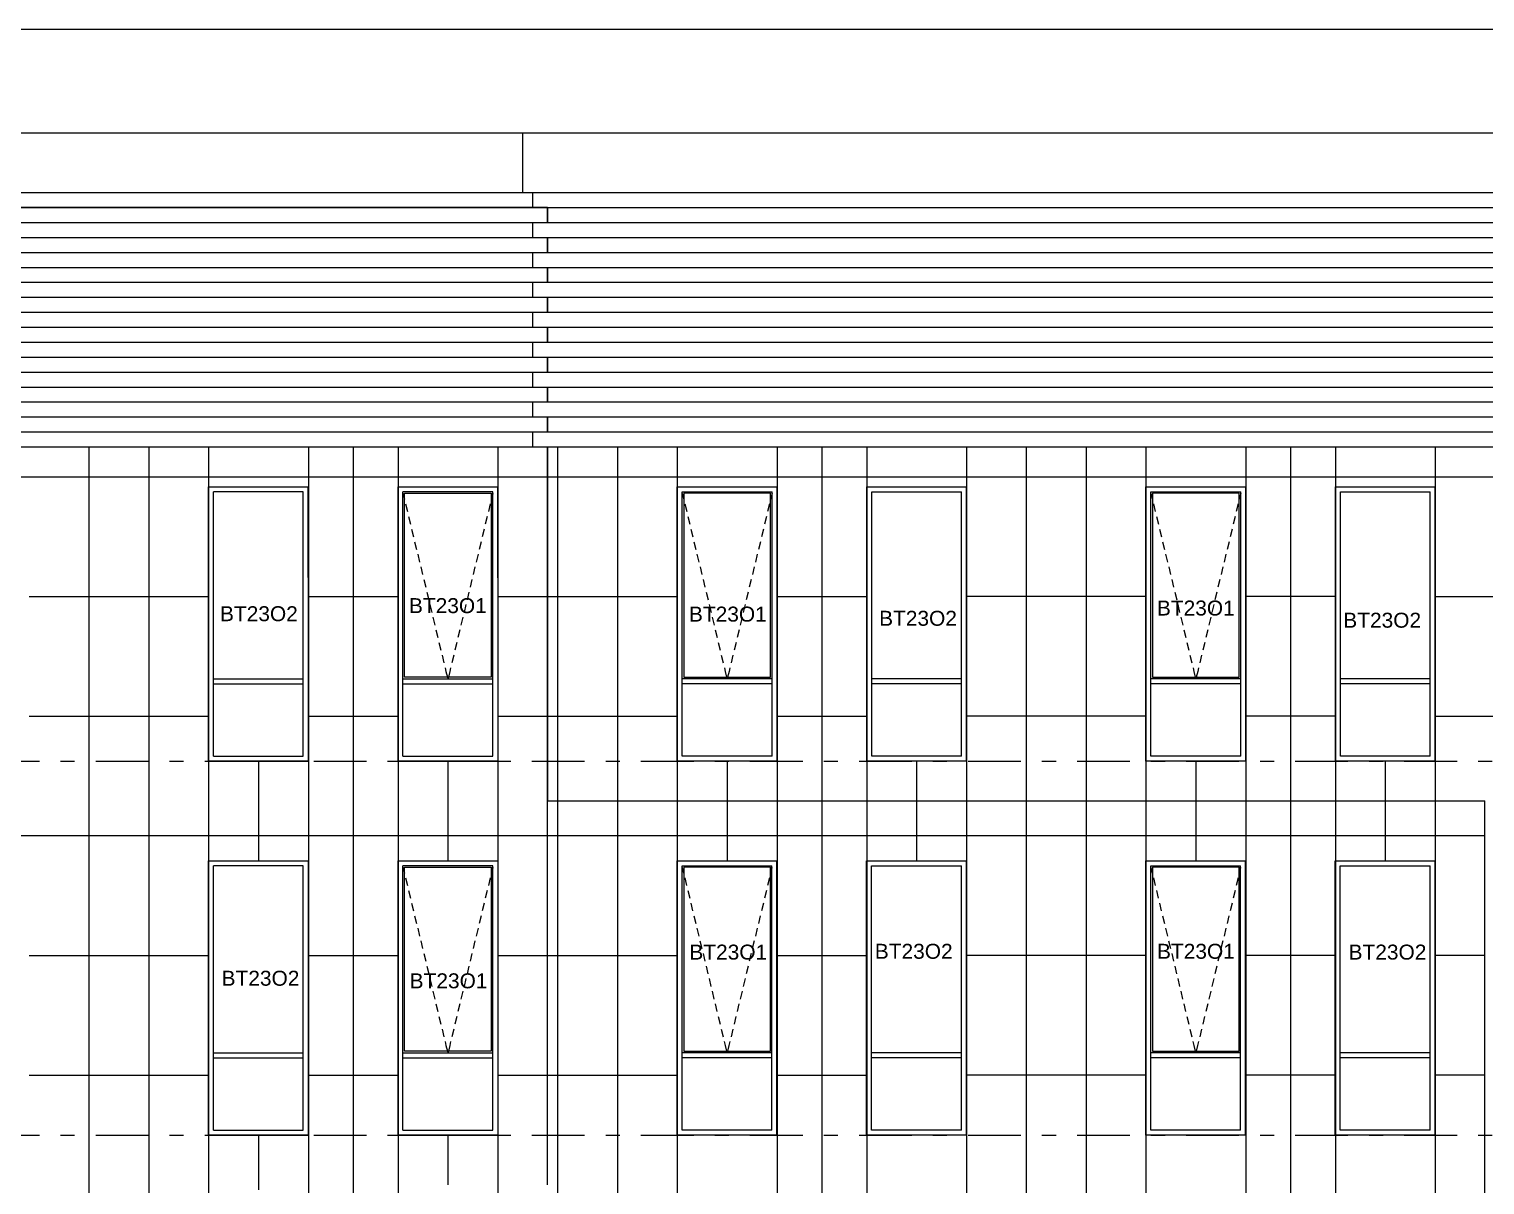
# Model space of a CAD drawing. Header units: millimetres. Extents: x 1499747 to 4230374, y -28481 to 441852.
# Drawn here: x 2713375 to 2727974, y 18117 to 29706 of the extents above; entities that cross this region are included whole.
import ezdxf
from ezdxf.xclip import XClip

# ---------------------------------------------------------------- set-up
doc = ezdxf.new("R2010")
doc.units = ezdxf.units.MM
doc.header["$MEASUREMENT"] = 0
doc.header["$XCLIPFRAME"] = 0
doc.linetypes.add('Штрих-Штриховая', pattern=[1093.611073, 529.166651, -211.666656, 141.111112, -211.666656])
for name, color, linetype, lineweight in [('2  Фасад_26_0_Ном._пера__20_Ном._пера__1', 1, 'Continuous', 18), ('2  Фасад_26_Витражные окна_Ном._пера__1_Ном._пера__7', 7, 'Continuous', 18), ('2  Фасад_26_Витражные окна_Ном._пера__20_Ном._пера__1', 1, 'Continuous', 18), ('2  Фасад_26_Витражные окна_Ном._пера__92_Ном._пера__233', 233, 'Continuous', 18), ('2  Фасад_26_Конструктив - Перекрытия_Ном._пера__1_Ном._пера__7', 7, 'Continuous', 18), ('2  Фасад_26_Конструктив - Стены Ненесущие Газоблок_Ном._пера__87_Ном._пера__251', 250, 'Continuous', 18), ('2  Фасад_26_Окна Archicad_Ном._пера__87_Ном._пера__251', 250, 'Continuous', 18), ('2  Фасад_26_Отделка керамика_Ном._пера__1_Ном._пера__7', 7, 'Continuous', 18), ('2  Фасад_26_Парапет_Ном._пера__20_Ном._пера__1', 1, 'Continuous', 18), ('2  Фасад_26_Размер - Общий_Ном._пера__1_Ном._пера__7', 7, 'Continuous', 18), ('2  Фасад_26_Ребра Навес_Ном._пера__1_Ном._пера__7', 7, 'Continuous', 18), ('2  Фасад_26_Сетка кладки_Ном._пера__102_Ном._пера__9', 9, 'Continuous', 18)]:
    doc.layers.add(name, color=color, linetype=linetype, lineweight=lineweight)
doc.layers.add('Чертеж и Рисунок', color=7, linetype='Continuous')
doc.styles.add('СГЕНЕРИР_СТИЛЬ_2', font='arial.ttf')

# ---------------------------------------------------------------- blocks, each defined once
blk = doc.blocks.new('Чертеж_6_26', base_point=(1593971, 9692))
at = {"layer": '2  Фасад_26_0_Ном._пера__20_Ном._пера__1', "color": 9, "linetype": 'Штрих-Штриховая', "true_color": 0xc7c8ca}
for p, q in [((1588154, 54542), (1649362, 54542)), ((1588154, 50042), (1649362, 50042)), ((1588154, 46292), (1649362, 46292))]:
    blk.add_line(p, q, dxfattribs=at)
at = {"layer": '2  Фасад_26_Витражные окна_Ном._пера__1_Ном._пера__7', "color": 9, "linetype": 'Continuous', "true_color": 0xc7c8ca}
for p, q in [((1609021, 52442), (1609021, 52742)), ((1609471, 52742), (1609021, 52742)), ((1609921, 52742), (1609471, 52742)), ((1609921, 52442), (1609921, 52742)), ((1609971, 52442), (1609971, 52792)), ((1610921, 52442), (1610921, 52742)), ((1611371, 52742), (1610921, 52742)), ((1610936, 52727), (1611806, 52727)), ((1610936, 50882), (1610936, 52727)), ((1611821, 52742), (1611371, 52742)), ((1611806, 52727), (1611806, 50882)), ((1611821, 52442), (1611821, 52742)), ((1611871, 52442), (1611871, 52792)), ((1613722, 52742), (1614172, 52742)), ((1613722, 52442), (1613722, 52742)), ((1614607, 52727), (1613737, 52727)), ((1613737, 52727), (1613737, 50882)), ((1614172, 52742), (1614622, 52742)), ((1614607, 50882), (1614607, 52727)), ((1614622, 52442), (1614622, 52742)), ((1614672, 52442), (1614672, 52792)), ((1615622, 52742), (1616072, 52742)), ((1615622, 52442), (1615622, 52742)), ((1616072, 52742), (1616522, 52742)), ((1616522, 52442), (1616522, 52742)), ((1616572, 52442), (1616572, 52792)), ((1618422, 52742), (1618872, 52742)), ((1618422, 52442), (1618422, 52742)), ((1619307, 52727), (1618437, 52727)), ((1618437, 52727), (1618437, 50882)), ((1618872, 52742), (1619322, 52742)), ((1619307, 50882), (1619307, 52727)), ((1619322, 52442), (1619322, 52742)), ((1619372, 52442), (1619372, 52792)), ((1620322, 52742), (1620772, 52742)), ((1620322, 52442), (1620322, 52742)), ((1620772, 52742), (1621222, 52742)), ((1621222, 52442), (1621222, 52742)), ((1621272, 52442), (1621272, 52792)), ((1609021, 51042), (1609021, 52442)), ((1609921, 51042), (1609921, 52442)), ((1609971, 51881), (1609971, 52442)), ((1610921, 51042), (1610921, 52442)), ((1611821, 51042), (1611821, 52442)), ((1611871, 51880), (1611871, 52442)), ((1613722, 51042), (1613722, 52442)), ((1614622, 51042), (1614622, 52442)), ((1614672, 51042), (1614672, 52442)), ((1615622, 51042), (1615622, 52442)), ((1616522, 51042), (1616522, 52442)), ((1616572, 51042), (1616572, 52442)), ((1618422, 51042), (1618422, 52442)), ((1619322, 51042), (1619322, 52442)), ((1619372, 51042), (1619372, 52442)), ((1620322, 51042), (1620322, 52442)), ((1621222, 51042), (1621222, 52442)), ((1621272, 51042), (1621272, 52442)), ((1609021, 50867), (1609021, 51042)), ((1609921, 50867), (1609921, 51042)), ((1610921, 50867), (1610921, 51042)), ((1611821, 50867), (1611821, 51042)), ((1613722, 50867), (1613722, 51042)), ((1614622, 50867), (1614622, 51042)), ((1614672, 50842), (1614672, 51042)), ((1615622, 50867), (1615622, 51042)), ((1616522, 50867), (1616522, 51042)), ((1616572, 50842), (1616572, 51042)), ((1618422, 50867), (1618422, 51042)), ((1619322, 50867), (1619322, 51042)), ((1619372, 50842), (1619372, 51042)), ((1620322, 50867), (1620322, 51042)), ((1621222, 50867), (1621222, 51042)), ((1621272, 50842), (1621272, 51042)), ((1609021, 50867), (1609471, 50867)), ((1609021, 50842), (1609021, 50867)), ((1609021, 50817), (1609021, 50842)), ((1609021, 50817), (1609471, 50817)), ((1609021, 50092), (1609021, 50817)), ((1609471, 50867), (1609921, 50867)), ((1609471, 50817), (1609921, 50817)), ((1609921, 50842), (1609921, 50867)), ((1609921, 50817), (1609921, 50842)), ((1609921, 50092), (1609921, 50817)), ((1610921, 50867), (1611371, 50867)), ((1610921, 50842), (1610921, 50867)), ((1610921, 50817), (1610921, 50842)), ((1610921, 50817), (1611371, 50817)), ((1610921, 50092), (1610921, 50817)), ((1611806, 50882), (1610936, 50882)), ((1611371, 50867), (1611821, 50867)), ((1611371, 50817), (1611821, 50817)), ((1611821, 50842), (1611821, 50867)), ((1611821, 50817), (1611821, 50842)), ((1611821, 50092), (1611821, 50817)), ((1613722, 50842), (1613722, 50867)), ((1614172, 50867), (1613722, 50867)), ((1613722, 50817), (1613722, 50842)), ((1613722, 50092), (1613722, 50817)), ((1614172, 50817), (1613722, 50817)), ((1613737, 50882), (1614607, 50882)), ((1614622, 50867), (1614172, 50867)), ((1614622, 50817), (1614172, 50817)), ((1614622, 50842), (1614622, 50867)), ((1614622, 50817), (1614622, 50842)), ((1614622, 50092), (1614622, 50817)), ((1614672, 50042), (1614672, 50842)), ((1615622, 50842), (1615622, 50867)), ((1616072, 50867), (1615622, 50867)), ((1615622, 50817), (1615622, 50842)), ((1615622, 50092), (1615622, 50817)), ((1616072, 50817), (1615622, 50817)), ((1616522, 50867), (1616072, 50867)), ((1616522, 50817), (1616072, 50817)), ((1616522, 50842), (1616522, 50867)), ((1616522, 50817), (1616522, 50842)), ((1616522, 50092), (1616522, 50817)), ((1616572, 50042), (1616572, 50842)), ((1618422, 50842), (1618422, 50867)), ((1618872, 50867), (1618422, 50867)), ((1618422, 50817), (1618422, 50842)), ((1618422, 50092), (1618422, 50817)), ((1618872, 50817), (1618422, 50817)), ((1618437, 50882), (1619307, 50882)), ((1619322, 50867), (1618872, 50867)), ((1619322, 50817), (1618872, 50817)), ((1619322, 50842), (1619322, 50867)), ((1619322, 50817), (1619322, 50842)), ((1619322, 50092), (1619322, 50817)), ((1619372, 50042), (1619372, 50842)), ((1620322, 50842), (1620322, 50867)), ((1620772, 50867), (1620322, 50867)), ((1620322, 50817), (1620322, 50842)), ((1620322, 50092), (1620322, 50817)), ((1620772, 50817), (1620322, 50817)), ((1621222, 50867), (1620772, 50867)), ((1621222, 50817), (1620772, 50817)), ((1621222, 50842), (1621222, 50867)), ((1621222, 50817), (1621222, 50842)), ((1621222, 50092), (1621222, 50817)), ((1621272, 50042), (1621272, 50842)), ((1609021, 50092), (1609471, 50092)), ((1609471, 50092), (1609921, 50092)), ((1610921, 50092), (1611371, 50092)), ((1611371, 50092), (1611821, 50092)), ((1614172, 50092), (1613722, 50092)), ((1614622, 50092), (1614172, 50092)), ((1616072, 50092), (1615622, 50092)), ((1616522, 50092), (1616072, 50092)), ((1618872, 50092), (1618422, 50092)), ((1619322, 50092), (1618872, 50092)), ((1620772, 50092), (1620322, 50092)), ((1621222, 50092), (1620772, 50092)), ((1608971, 50042), (1609471, 50042)), ((1609471, 50042), (1609971, 50042)), ((1610871, 50042), (1611371, 50042)), ((1611371, 50042), (1611871, 50042)), ((1608971, 48692), (1608971, 49042)), ((1609021, 48692), (1609021, 48992)), ((1609471, 48992), (1609021, 48992)), ((1609921, 48992), (1609471, 48992)), ((1609921, 48692), (1609921, 48992)), ((1610871, 48692), (1610871, 49042)), ((1610921, 48692), (1610921, 48992)), ((1611371, 48992), (1610921, 48992)), ((1610936, 48977), (1611806, 48977)), ((1610936, 47132), (1610936, 48977)), ((1611821, 48992), (1611371, 48992)), ((1611806, 48977), (1611806, 47132)), ((1611821, 48692), (1611821, 48992)), ((1613721, 48692), (1613721, 48992)), ((1613721, 48992), (1614171, 48992)), ((1614606, 48977), (1613736, 48977)), ((1613736, 48977), (1613736, 47132)), ((1614171, 48992), (1614621, 48992)), ((1614606, 47132), (1614606, 48977)), ((1614621, 48692), (1614621, 48992)), ((1614671, 48692), (1614671, 49042)), ((1615621, 48692), (1615621, 48992)), ((1615621, 48992), (1616071, 48992)), ((1616071, 48992), (1616521, 48992)), ((1616521, 48692), (1616521, 48992)), ((1616571, 48692), (1616571, 49042)), ((1618421, 48692), (1618421, 48992)), ((1618421, 48992), (1618871, 48992)), ((1619306, 48977), (1618436, 48977)), ((1618436, 48977), (1618436, 47132)), ((1618871, 48992), (1619321, 48992)), ((1619306, 47132), (1619306, 48977)), ((1619321, 48692), (1619321, 48992)), ((1619371, 48692), (1619371, 49042)), ((1620321, 48692), (1620321, 48992)), ((1620321, 48992), (1620771, 48992)), ((1620771, 48992), (1621221, 48992)), ((1621221, 48692), (1621221, 48992)), ((1621271, 48692), (1621271, 49042)), ((1608971, 47292), (1608971, 48692)), ((1609021, 47292), (1609021, 48692)), ((1609921, 47292), (1609921, 48692)), ((1610871, 47292), (1610871, 48692)), ((1610921, 47292), (1610921, 48692)), ((1611821, 47292), (1611821, 48692)), ((1613721, 47292), (1613721, 48692)), ((1614621, 47292), (1614621, 48692)), ((1614671, 47292), (1614671, 48692)), ((1615621, 47292), (1615621, 48692)), ((1616521, 47292), (1616521, 48692)), ((1616571, 47292), (1616571, 48692)), ((1618421, 47292), (1618421, 48692)), ((1619321, 47292), (1619321, 48692)), ((1619371, 47292), (1619371, 48692)), ((1620321, 47292), (1620321, 48692)), ((1621221, 47292), (1621221, 48692)), ((1621271, 47292), (1621271, 48692)), ((1608971, 47092), (1608971, 47292)), ((1609021, 47117), (1609021, 47292)), ((1609921, 47117), (1609921, 47292)), ((1610871, 47092), (1610871, 47292)), ((1610921, 47117), (1610921, 47292)), ((1611821, 47117), (1611821, 47292)), ((1613721, 47117), (1613721, 47292)), ((1614621, 47117), (1614621, 47292)), ((1614671, 47092), (1614671, 47292)), ((1615621, 47117), (1615621, 47292)), ((1616521, 47117), (1616521, 47292)), ((1616571, 47092), (1616571, 47292)), ((1618421, 47117), (1618421, 47292)), ((1619321, 47117), (1619321, 47292)), ((1619371, 47092), (1619371, 47292)), ((1620321, 47117), (1620321, 47292)), ((1621221, 47117), (1621221, 47292)), ((1621271, 47092), (1621271, 47292)), ((1608971, 46292), (1608971, 47092)), ((1609021, 47117), (1609471, 47117)), ((1609021, 47092), (1609021, 47117)), ((1609021, 47067), (1609021, 47092)), ((1609021, 47067), (1609471, 47067)), ((1609021, 46342), (1609021, 47067)), ((1609471, 47117), (1609921, 47117)), ((1609471, 47067), (1609921, 47067)), ((1609921, 47092), (1609921, 47117)), ((1609921, 47067), (1609921, 47092)), ((1609921, 46342), (1609921, 47067)), ((1610871, 46292), (1610871, 47092)), ((1610921, 47117), (1611371, 47117)), ((1610921, 47092), (1610921, 47117)), ((1610921, 47067), (1610921, 47092)), ((1610921, 47067), (1611371, 47067)), ((1610921, 46342), (1610921, 47067)), ((1611806, 47132), (1610936, 47132)), ((1611371, 47117), (1611821, 47117)), ((1611371, 47067), (1611821, 47067)), ((1611821, 47092), (1611821, 47117)), ((1611821, 47067), (1611821, 47092)), ((1611821, 46342), (1611821, 47067)), ((1613721, 47092), (1613721, 47117)), ((1614171, 47117), (1613721, 47117)), ((1613721, 47067), (1613721, 47092)), ((1613721, 46342), (1613721, 47067)), ((1614171, 47067), (1613721, 47067)), ((1613736, 47132), (1614606, 47132)), ((1614621, 47117), (1614171, 47117)), ((1614621, 47067), (1614171, 47067)), ((1614621, 47092), (1614621, 47117)), ((1614621, 47067), (1614621, 47092)), ((1614621, 46342), (1614621, 47067)), ((1614671, 46292), (1614671, 47092)), ((1615621, 47092), (1615621, 47117)), ((1616071, 47117), (1615621, 47117)), ((1615621, 47067), (1615621, 47092)), ((1615621, 46342), (1615621, 47067)), ((1616071, 47067), (1615621, 47067)), ((1616521, 47117), (1616071, 47117)), ((1616521, 47067), (1616071, 47067)), ((1616521, 47092), (1616521, 47117)), ((1616521, 47067), (1616521, 47092)), ((1616521, 46342), (1616521, 47067)), ((1616571, 46292), (1616571, 47092)), ((1618421, 47092), (1618421, 47117)), ((1618871, 47117), (1618421, 47117)), ((1618421, 47067), (1618421, 47092)), ((1618421, 46342), (1618421, 47067)), ((1618871, 47067), (1618421, 47067)), ((1618436, 47132), (1619306, 47132)), ((1619321, 47117), (1618871, 47117)), ((1619321, 47067), (1618871, 47067)), ((1619321, 47092), (1619321, 47117)), ((1619321, 47067), (1619321, 47092)), ((1619321, 46342), (1619321, 47067)), ((1619371, 46292), (1619371, 47092)), ((1620321, 47092), (1620321, 47117)), ((1620771, 47117), (1620321, 47117)), ((1620321, 47067), (1620321, 47092)), ((1620321, 46342), (1620321, 47067)), ((1620771, 47067), (1620321, 47067)), ((1621221, 47117), (1620771, 47117)), ((1621221, 47067), (1620771, 47067)), ((1621221, 47092), (1621221, 47117)), ((1621221, 47067), (1621221, 47092)), ((1621221, 46342), (1621221, 47067)), ((1621271, 46292), (1621271, 47092)), ((1608971, 46292), (1609471, 46292)), ((1609021, 46342), (1609471, 46342)), ((1609471, 46342), (1609921, 46342)), ((1609471, 46292), (1609971, 46292)), ((1610871, 46292), (1611371, 46292)), ((1610921, 46342), (1611371, 46342)), ((1611371, 46342), (1611821, 46342)), ((1611371, 46292), (1611871, 46292)), ((1614171, 46342), (1613721, 46342)), ((1614621, 46342), (1614171, 46342)), ((1616071, 46342), (1615621, 46342)), ((1616521, 46342), (1616071, 46342)), ((1618871, 46342), (1618421, 46342)), ((1619321, 46342), (1618871, 46342)), ((1620771, 46342), (1620321, 46342)), ((1621221, 46342), (1620771, 46342))]:
    blk.add_line(p, q, dxfattribs=at)
at = {"layer": '2  Фасад_26_Витражные окна_Ном._пера__92_Ном._пера__233', "color": 9, "linetype": 'Continuous', "true_color": 0xc7c8ca}
for p, q in [((1610921, 52726), (1610935, 52669)), ((1611821, 52726), (1611807, 52669)), ((1613722, 52726), (1613736, 52669)), ((1614622, 52726), (1614608, 52669)), ((1618422, 52726), (1618436, 52669)), ((1619322, 52726), (1619308, 52669)), ((1610947, 52621), (1610966, 52543)), ((1611796, 52621), (1611777, 52543)), ((1613747, 52621), (1613766, 52543)), ((1614596, 52621), (1614577, 52543)), ((1618447, 52621), (1618466, 52543)), ((1619296, 52621), (1619277, 52543)), ((1610977, 52494), (1610996, 52416)), ((1611765, 52494), (1611746, 52416)), ((1613778, 52494), (1613797, 52416)), ((1614566, 52494), (1614547, 52416)), ((1618478, 52494), (1618497, 52416)), ((1619266, 52494), (1619247, 52416)), ((1611008, 52368), (1611027, 52290)), ((1611735, 52368), (1611716, 52290)), ((1613808, 52368), (1613827, 52290)), ((1614535, 52368), (1614516, 52290)), ((1618508, 52368), (1618527, 52290)), ((1619235, 52368), (1619216, 52290)), ((1611038, 52241), (1611057, 52164)), ((1611704, 52241), (1611685, 52164)), ((1613839, 52241), (1613858, 52164)), ((1614505, 52241), (1614486, 52164)), ((1618539, 52241), (1618558, 52164)), ((1619205, 52241), (1619186, 52164)), ((1611069, 52115), (1611088, 52037)), ((1611099, 51989), (1611118, 51911)), ((1611643, 51989), (1611624, 51911)), ((1611674, 52115), (1611655, 52037)), ((1613869, 52115), (1613888, 52037)), ((1613900, 51989), (1613919, 51911)), ((1614444, 51989), (1614425, 51911)), ((1614474, 52115), (1614455, 52037)), ((1618569, 52115), (1618588, 52037)), ((1618600, 51989), (1618619, 51911)), ((1619144, 51989), (1619125, 51911)), ((1619174, 52115), (1619155, 52037)), ((1611130, 51862), (1611149, 51785)), ((1611613, 51862), (1611594, 51785)), ((1613930, 51862), (1613949, 51785)), ((1614413, 51862), (1614394, 51785)), ((1618630, 51862), (1618649, 51785)), ((1619113, 51862), (1619094, 51785)), ((1611160, 51736), (1611179, 51658)), ((1611582, 51736), (1611563, 51658)), ((1613961, 51736), (1613980, 51658)), ((1614383, 51736), (1614364, 51658)), ((1618661, 51736), (1618680, 51658)), ((1619083, 51736), (1619064, 51658)), ((1611191, 51610), (1611210, 51532)), ((1611552, 51610), (1611533, 51532)), ((1613991, 51610), (1614010, 51532)), ((1614352, 51610), (1614333, 51532)), ((1618691, 51610), (1618710, 51532)), ((1619052, 51610), (1619033, 51532)), ((1611221, 51483), (1611240, 51405)), ((1611521, 51483), (1611502, 51405)), ((1614022, 51483), (1614041, 51405)), ((1614322, 51483), (1614303, 51405)), ((1618722, 51483), (1618741, 51405)), ((1619022, 51483), (1619003, 51405)), ((1611252, 51357), (1611271, 51279)), ((1611491, 51357), (1611472, 51279)), ((1614052, 51357), (1614071, 51279)), ((1614291, 51357), (1614272, 51279)), ((1618752, 51357), (1618771, 51279)), ((1618991, 51357), (1618972, 51279)), ((1611282, 51231), (1611301, 51153)), ((1611313, 51104), (1611332, 51026)), ((1611430, 51104), (1611411, 51026)), ((1611460, 51231), (1611441, 51153)), ((1614083, 51231), (1614102, 51153)), ((1614113, 51104), (1614132, 51026)), ((1614230, 51104), (1614211, 51026)), ((1614261, 51231), (1614242, 51153)), ((1618783, 51231), (1618802, 51153)), ((1618813, 51104), (1618832, 51026)), ((1618930, 51104), (1618911, 51026)), ((1618961, 51231), (1618942, 51153)), ((1611343, 50978), (1611352, 50940)), ((1611399, 50978), (1611390, 50940)), ((1614144, 50978), (1614153, 50940)), ((1614200, 50978), (1614191, 50940)), ((1618844, 50978), (1618853, 50940)), ((1618900, 50978), (1618891, 50940)), ((1611352, 50940), (1611366, 50882)), ((1611366, 50882), (1611370, 50867)), ((1611376, 50882), (1611372, 50867)), ((1611390, 50940), (1611376, 50882)), ((1614153, 50940), (1614167, 50882)), ((1614167, 50882), (1614171, 50867)), ((1614177, 50882), (1614173, 50867)), ((1614191, 50940), (1614177, 50882)), ((1618853, 50940), (1618867, 50882)), ((1618867, 50882), (1618871, 50867)), ((1618877, 50882), (1618873, 50867)), ((1618891, 50940), (1618877, 50882)), ((1610921, 48976), (1610935, 48919)), ((1611821, 48976), (1611807, 48919)), ((1613721, 48976), (1613735, 48919)), ((1614621, 48976), (1614607, 48919)), ((1618421, 48976), (1618435, 48919)), ((1619321, 48976), (1619307, 48919)), ((1610947, 48871), (1610966, 48793)), ((1611796, 48871), (1611777, 48793)), ((1613747, 48871), (1613765, 48793)), ((1614596, 48871), (1614577, 48793)), ((1618447, 48871), (1618465, 48793)), ((1619296, 48871), (1619277, 48793)), ((1610977, 48744), (1610996, 48666)), ((1611008, 48618), (1611027, 48540)), ((1611735, 48618), (1611716, 48540)), ((1611765, 48744), (1611746, 48666)), ((1613777, 48744), (1613796, 48666)), ((1613808, 48618), (1613826, 48540)), ((1614535, 48618), (1614516, 48540)), ((1614565, 48744), (1614546, 48666)), ((1618477, 48744), (1618496, 48666)), ((1618508, 48618), (1618526, 48540)), ((1619235, 48618), (1619216, 48540)), ((1619265, 48744), (1619246, 48666)), ((1611038, 48491), (1611057, 48414)), ((1611704, 48491), (1611685, 48414)), ((1613838, 48491), (1613857, 48414)), ((1614504, 48491), (1614485, 48414)), ((1618538, 48491), (1618557, 48414)), ((1619204, 48491), (1619185, 48414)), ((1611069, 48365), (1611088, 48287)), ((1611674, 48365), (1611655, 48287)), ((1613869, 48365), (1613887, 48287)), ((1614474, 48365), (1614455, 48287)), ((1618569, 48365), (1618587, 48287)), ((1619174, 48365), (1619155, 48287)), ((1611099, 48239), (1611118, 48161)), ((1611643, 48239), (1611624, 48161)), ((1613899, 48239), (1613918, 48161)), ((1614443, 48239), (1614424, 48161)), ((1618599, 48239), (1618618, 48161)), ((1619143, 48239), (1619124, 48161)), ((1611130, 48112), (1611149, 48035)), ((1611613, 48112), (1611594, 48035)), ((1613930, 48112), (1613948, 48035)), ((1614412, 48112), (1614394, 48035)), ((1618630, 48112), (1618648, 48035)), ((1619113, 48112), (1619094, 48035)), ((1611160, 47986), (1611179, 47908)), ((1611582, 47986), (1611563, 47908)), ((1613960, 47986), (1613979, 47908)), ((1614382, 47986), (1614363, 47908)), ((1618660, 47986), (1618679, 47908)), ((1619082, 47986), (1619063, 47908)), ((1611191, 47860), (1611210, 47782)), ((1611552, 47860), (1611533, 47782)), ((1613991, 47860), (1614009, 47782)), ((1614351, 47860), (1614333, 47782)), ((1618691, 47860), (1618709, 47782)), ((1619052, 47860), (1619033, 47782)), ((1611221, 47733), (1611240, 47655)), ((1611252, 47607), (1611271, 47529)), ((1611491, 47607), (1611472, 47529)), ((1611521, 47733), (1611502, 47655)), ((1614021, 47733), (1614040, 47655)), ((1614052, 47607), (1614070, 47529)), ((1614290, 47607), (1614272, 47529)), ((1614321, 47733), (1614302, 47655)), ((1618721, 47733), (1618740, 47655)), ((1618752, 47607), (1618770, 47529)), ((1618991, 47607), (1618972, 47529)), ((1619021, 47733), (1619002, 47655)), ((1611282, 47481), (1611301, 47403)), ((1611460, 47481), (1611441, 47403)), ((1614082, 47481), (1614101, 47403)), ((1614260, 47481), (1614241, 47403)), ((1618782, 47481), (1618801, 47403)), ((1618960, 47481), (1618941, 47403)), ((1611313, 47354), (1611332, 47276)), ((1611430, 47354), (1611411, 47276)), ((1614113, 47354), (1614131, 47276)), ((1614229, 47354), (1614211, 47276)), ((1618813, 47354), (1618831, 47276)), ((1618930, 47354), (1618911, 47276)), ((1611343, 47228), (1611352, 47190)), ((1611352, 47190), (1611366, 47132)), ((1611390, 47190), (1611376, 47132)), ((1611399, 47228), (1611390, 47190)), ((1614143, 47228), (1614152, 47190)), ((1614152, 47190), (1614166, 47132)), ((1614190, 47190), (1614176, 47132)), ((1614199, 47228), (1614190, 47190)), ((1618843, 47228), (1618852, 47190)), ((1618852, 47190), (1618866, 47132)), ((1618890, 47190), (1618876, 47132)), ((1618899, 47228), (1618890, 47190)), ((1611366, 47132), (1611370, 47117)), ((1611376, 47132), (1611372, 47117)), ((1614166, 47132), (1614170, 47117)), ((1614176, 47132), (1614172, 47117)), ((1618866, 47132), (1618870, 47117)), ((1618876, 47132), (1618872, 47117))]:
    blk.add_line(p, q, dxfattribs=at)
at = {"layer": '2  Фасад_26_Конструктив - Перекрытия_Ном._пера__1_Ном._пера__7', "linetype": 'Continuous'}
for p, q in [((1612371, 54382), (1612371, 54382)), ((1612371, 50042), (1612371, 50042)), ((1612371, 49882), (1612371, 49882)), ((1612371, 46132), (1612371, 46132))]:
    blk.add_line(p, q, dxfattribs=at)
at = {"layer": '2  Фасад_26_Конструктив - Стены Ненесущие Газоблок_Ном._пера__87_Ном._пера__251', "color": 9, "linetype": 'Continuous', "true_color": 0xc7c8ca}
for p, q in [((1608971, 46292), (1608971, 46292)), ((1610871, 46292), (1610871, 46292)), ((1612371, 46292), (1612371, 46292))]:
    blk.add_line(p, q, dxfattribs=at)
at = {"layer": '2  Фасад_26_Окна Archicad_Ном._пера__87_Ном._пера__251', "color": 9, "linetype": 'Continuous', "true_color": 0xc7c8ca}
for p, q in [((1608971, 47142), (1608971, 47142)), ((1610871, 47142), (1610871, 47142))]:
    blk.add_line(p, q, dxfattribs=at)
at = {"layer": '2  Фасад_26_Отделка керамика_Ном._пера__1_Ном._пера__7', "color": 9, "linetype": 'Continuous', "true_color": 0xc7c8ca}
for p, q in [((1612371, 55592), (1600946, 55592)), ((1612371, 55592), (1612233, 55592)), ((1612371, 55592), (1612371, 55442)), ((1612371, 55442), (1612371, 55592)), ((1612371, 55442), (1612371, 55592)), ((1612371, 55292), (1612371, 55142)), ((1612371, 55142), (1612371, 55292)), ((1612371, 55142), (1612371, 55292)), ((1612371, 54992), (1612371, 54842)), ((1612371, 54842), (1612371, 54992)), ((1612371, 54842), (1612371, 54992)), ((1612371, 54692), (1612371, 54542)), ((1612371, 54542), (1612371, 54692)), ((1612371, 54542), (1612371, 54692)), ((1612371, 54392), (1612371, 54242)), ((1612371, 54242), (1612371, 54392)), ((1612371, 54242), (1612371, 54392)), ((1612371, 54092), (1612371, 53942)), ((1612371, 53942), (1612371, 54092)), ((1612371, 53942), (1612371, 54092)), ((1612371, 53792), (1612371, 53642)), ((1612371, 53642), (1612371, 53792)), ((1612371, 53642), (1612371, 53792)), ((1612371, 53492), (1612371, 53342)), ((1612371, 53342), (1612371, 53492)), ((1612371, 53342), (1612371, 53492)), ((1612371, 53192), (1612371, 49642)), ((1612371, 49642), (1612371, 53192)), ((1612371, 49642), (1612371, 53192)), ((1608971, 50042), (1608971, 52792)), ((1608971, 52792), (1609971, 52792)), ((1609971, 52792), (1609971, 50042)), ((1610871, 50042), (1610871, 52792)), ((1610871, 52792), (1611871, 52792)), ((1611871, 52792), (1611871, 50042)), ((1613672, 50042), (1613672, 52792)), ((1613672, 52792), (1614672, 52792)), ((1614672, 52792), (1614672, 50042)), ((1615572, 50042), (1615572, 52792)), ((1615572, 52792), (1616572, 52792)), ((1616572, 52792), (1616572, 50042)), ((1618372, 50042), (1618372, 52792)), ((1618372, 52792), (1619372, 52792)), ((1619372, 52792), (1619372, 50042)), ((1620272, 50042), (1620272, 52792)), ((1620272, 52792), (1621272, 52792)), ((1621272, 52792), (1621272, 50042)), ((1609971, 50042), (1608971, 50042)), ((1611871, 50042), (1610871, 50042)), ((1614672, 50042), (1613672, 50042)), ((1616572, 50042), (1615572, 50042)), ((1619372, 50042), (1618372, 50042)), ((1621272, 50042), (1620272, 50042)), ((1612371, 49642), (1621771, 49642)), ((1612371, 45792), (1612371, 49642)), ((1612371, 45792), (1612371, 49642)), ((1612371, 49642), (1612371, 49642)), ((1621771, 19392), (1621771, 49642)), ((1608971, 46292), (1608971, 49042)), ((1608971, 49042), (1609971, 49042)), ((1609971, 49042), (1609971, 46292)), ((1610871, 46292), (1610871, 49042)), ((1610871, 49042), (1611871, 49042)), ((1611871, 49042), (1611871, 46292)), ((1613671, 46292), (1613671, 49042)), ((1613671, 49042), (1614671, 49042)), ((1614671, 49042), (1614671, 46292)), ((1615571, 46292), (1615571, 49042)), ((1615571, 49042), (1616571, 49042)), ((1616571, 49042), (1616571, 46292)), ((1618371, 46292), (1618371, 49042)), ((1618371, 49042), (1619371, 49042)), ((1619371, 49042), (1619371, 46292)), ((1620271, 46292), (1620271, 49042)), ((1620271, 49042), (1621271, 49042)), ((1621271, 49042), (1621271, 46292)), ((1609971, 46292), (1608971, 46292)), ((1611871, 46292), (1610871, 46292)), ((1614671, 46292), (1613671, 46292)), ((1616571, 46292), (1615571, 46292)), ((1619371, 46292), (1618371, 46292)), ((1621271, 46292), (1620271, 46292)), ((1612371, 45792), (1612371, 45792))]:
    blk.add_line(p, q, dxfattribs=at)
at = {"layer": '2  Фасад_26_Парапет_Ном._пера__20_Ном._пера__1', "color": 9, "linetype": 'Continuous', "true_color": 0xc7c8ca}
for p, q in [((1603496, 56342), (1612121, 56342)), ((1612121, 56342), (1631021, 56342)), ((1612121, 56342), (1612121, 55742)), ((1603496, 55742), (1612121, 55742)), ((1612121, 55742), (1631021, 55742))]:
    blk.add_line(p, q, dxfattribs=at)
at = {"layer": '2  Фасад_26_Размер - Общий_Ном._пера__1_Ном._пера__7', "color": 9, "linetype": 'Continuous', "true_color": 0xc7c8ca}
blk.add_line((1600867, 57381), (1646021, 57381), dxfattribs=at)
at = {"layer": '2  Фасад_26_Ребра Навес_Ном._пера__1_Ном._пера__7', "color": 9, "linetype": 'Continuous', "true_color": 0xc7c8ca}
for p, q in [((1612221, 55742), (1612221, 55592)), ((1600867, 55592), (1612221, 55592)), ((1612221, 55592), (1612371, 55592)), ((1612371, 55592), (1631121, 55592)), ((1600946, 55442), (1612221, 55442)), ((1612221, 55442), (1631121, 55442)), ((1612221, 55442), (1612221, 55292)), ((1600946, 55292), (1612221, 55292)), ((1612221, 55292), (1631121, 55292)), ((1600946, 55142), (1612221, 55142)), ((1612221, 55142), (1631121, 55142)), ((1612221, 55142), (1612221, 54992)), ((1600946, 54992), (1612221, 54992)), ((1612221, 54992), (1631121, 54992)), ((1600946, 54842), (1612221, 54842)), ((1612221, 54842), (1631121, 54842)), ((1612221, 54842), (1612221, 54692)), ((1600946, 54692), (1612221, 54692)), ((1612221, 54692), (1631121, 54692)), ((1600946, 54542), (1612221, 54542)), ((1612221, 54542), (1631121, 54542)), ((1612221, 54542), (1612221, 54392)), ((1600946, 54392), (1612221, 54392)), ((1612221, 54392), (1631121, 54392)), ((1600946, 54242), (1612221, 54242)), ((1612221, 54242), (1631121, 54242)), ((1612221, 54242), (1612221, 54092)), ((1600946, 54092), (1612221, 54092)), ((1612221, 54092), (1631121, 54092)), ((1600946, 53942), (1612221, 53942)), ((1612221, 53942), (1631121, 53942)), ((1612221, 53942), (1612221, 53792)), ((1600946, 53792), (1612221, 53792)), ((1612221, 53792), (1631121, 53792)), ((1600946, 53642), (1612221, 53642)), ((1612221, 53642), (1631121, 53642)), ((1612221, 53642), (1612221, 53492)), ((1600946, 53492), (1612221, 53492)), ((1612221, 53492), (1631121, 53492)), ((1600946, 53342), (1612221, 53342)), ((1612221, 53342), (1631121, 53342)), ((1612221, 53342), (1612221, 53192)), ((1600946, 53192), (1612221, 53192)), ((1612221, 53192), (1631121, 53192))]:
    blk.add_line(p, q, dxfattribs=at)
at = {"layer": '2  Фасад_26_Сетка кладки_Ном._пера__102_Ном._пера__9', "color": 9, "linetype": 'Continuous', "true_color": 0xc7c8ca, "flags": 128}
for points in [[(1607772, 53192), (1607772, 9692)], [(1608372, 53192), (1608372, 9692)], [(1608972, 53192), (1608972, 9692)], [(1609972, 53192), (1609972, 9692)], [(1610422, 53192), (1610422, 9692)], [(1610872, 53192), (1610872, 9692)], [(1611872, 53192), (1611872, 9692)], [(1612472, 53192), (1612472, 9692)], [(1613072, 53192), (1613072, 9692)], [(1613672, 53192), (1613672, 9692)], [(1614672, 53192), (1614672, 9692)], [(1615122, 53192), (1615122, 9692)], [(1615572, 53192), (1615572, 9692)], [(1616572, 53192), (1616572, 9692)], [(1617172, 53192), (1617172, 9692)], [(1617772, 53192), (1617772, 9692)], [(1618372, 53192), (1618372, 9692)], [(1618372, 53192), (1618372, 9692)], [(1619372, 53192), (1619372, 9692)], [(1619822, 53192), (1619822, 9692)], [(1620272, 53192), (1620272, 9692)], [(1621272, 53192), (1621272, 9692)], [(1600946, 52892), (1631271, 52892)], [(1607172, 51692), (1608972, 51692)], [(1609972, 51692), (1610872, 51692)], [(1611872, 51692), (1613671, 51692)], [(1614671, 51692), (1615571, 51692)], [(1618371, 51692), (1616571, 51692)], [(1620271, 51692), (1619371, 51692)], [(1621272, 51692), (1623072, 51692)], [(1607172, 50492), (1608972, 50492)], [(1609972, 50492), (1610872, 50492)], [(1611872, 50492), (1613671, 50492)], [(1614671, 50492), (1615571, 50492)], [(1618371, 50492), (1616571, 50492)], [(1620271, 50492), (1619371, 50492)], [(1621272, 50492), (1623072, 50492)], [(1609472, 50042), (1609472, 49042)], [(1611371, 50042), (1611371, 49042)], [(1614172, 50042), (1614172, 49042)], [(1616072, 50042), (1616072, 49042)], [(1618872, 50042), (1618872, 49042)], [(1620772, 50042), (1620772, 49042)], [(1621771, 49292), (1592421, 49292)], [(1607172, 48092), (1608972, 48092)], [(1609972, 48092), (1610872, 48092)], [(1611872, 48092), (1613671, 48092)], [(1614671, 48092), (1615571, 48092)], [(1618371, 48092), (1616571, 48092)], [(1620271, 48092), (1619371, 48092)], [(1621771, 48092), (1621271, 48092)], [(1607171, 46892), (1608972, 46892)], [(1609971, 46892), (1610872, 46892)], [(1611871, 46892), (1613671, 46892)], [(1614671, 46892), (1615571, 46892)], [(1618371, 46892), (1616571, 46892)], [(1620271, 46892), (1619371, 46892)], [(1621771, 46892), (1621271, 46892)], [(1609472, 46292), (1609472, 45742)], [(1611371, 46292), (1611371, 45792)]]:
    blk.add_lwpolyline(points, dxfattribs=at)
at = {"layer": '2  Фасад_26_Витражные окна_Ном._пера__20_Ном._пера__1', "color": 9, "linetype": 'Continuous', "true_color": 0xc7c8ca, "char_height": 150, "attachment_point": 4, "style": 'СГЕНЕРИР_СТИЛЬ_2'}
for s, insert in [('\\A1;{\\pql;\\fArial|b0|i0|c204|p0;\\W1.000000;ВТ23О2}', (1609086, 51518)), ('\\A1;{\\pql;\\fArial|b0|i0|c204|p0;\\W1.000000;ВТ23О1}', (1610981, 51599)), ('\\A1;{\\pql;\\fArial|b0|i0|c204|p0;\\W1.000000;ВТ23О1}', (1613789, 51514)), ('\\A1;{\\pql;\\fArial|b0|i0|c204|p0;\\W1.000000;ВТ23О2}', (1615696, 51472)), ('\\A1;{\\pql;\\fArial|b0|i0|c204|p0;\\W1.000000;ВТ23О1}', (1618482, 51575)), ('\\A1;{\\pql;\\fArial|b0|i0|c204|p0;\\W1.000000;ВТ23О2}', (1620351, 51453)), ('\\A1;{\\pql;\\fArial|b0|i0|c204|p0;\\W1.000000;ВТ23О1}', (1613793, 48125)), ('\\A1;{\\pql;\\fArial|b0|i0|c204|p0;\\W1.000000;ВТ23О2}', (1615653, 48133)), ('\\A1;{\\pql;\\fArial|b0|i0|c204|p0;\\W1.000000;ВТ23О1}', (1618483, 48133)), ('\\A1;{\\pql;\\fArial|b0|i0|c204|p0;\\W1.000000;ВТ23О2}', (1620404, 48125)), ('\\A1;{\\pql;\\fArial|b0|i0|c204|p0;\\W1.000000;ВТ23О2}', (1609102, 47863)), ('\\A1;{\\pql;\\fArial|b0|i0|c204|p0;\\W1.000000;ВТ23О1}', (1610988, 47837))]:
    blk.add_mtext(s, dxfattribs=dict(at, insert=insert))

msp = doc.modelspace()

# ---------------------------------------------------------------- block references
at = {"layer": 'Чертеж и Рисунок', "linetype": 'Continuous'}
ref = msp.add_blockref('Чертеж_6_26', (2700174.08838, -17982.66211), dxfattribs=at)
XClip(ref).set_block_clipping_path([(1584000, -1363.8745008171), (1668000, 58641.949014614)])

doc.saveas('drawing.dxf')
